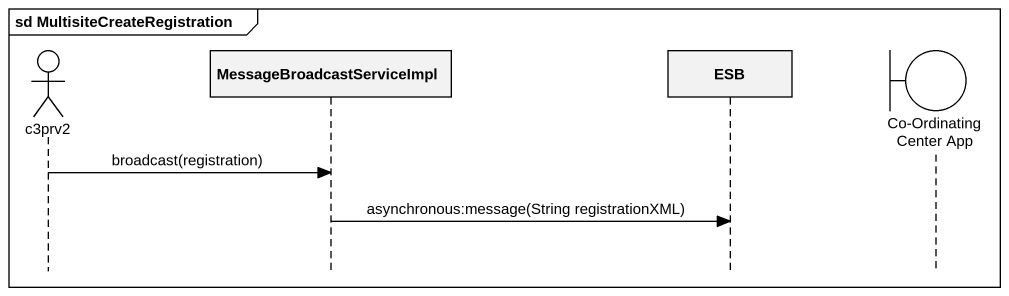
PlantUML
@startuml
mainframe sd MultisiteCreateRegistration
hide footbox
actor c3prv2
participant MessageBroadcastServiceImpl
participant ESB
boundary "Co-Ordinating Center App" as Co_Ordinating_Center_App

c3prv2 -> MessageBroadcastServiceImpl : broadcast(registration)
MessageBroadcastServiceImpl -> ESB : asynchronous:message(String registrationXML)
@enduml
